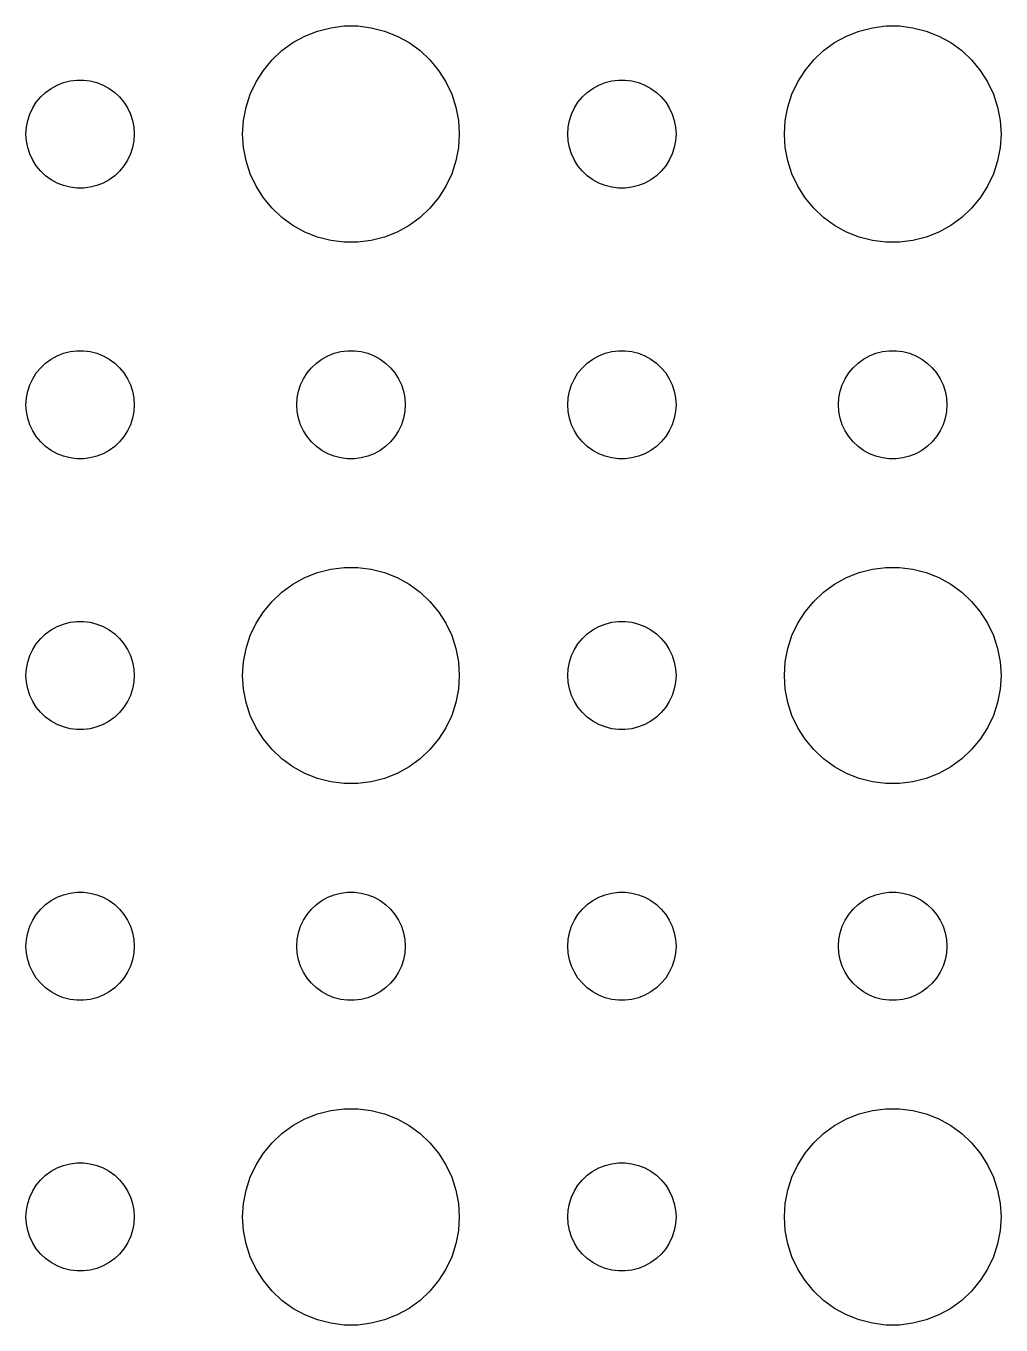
# Model space of a CAD drawing. Header units: metres. Extents: x -157 to 157, y -157 to 157.
# Drawn here: x -129 to -102, y -2.99 to 32.99 of the extents above; entities that cross this region are included whole.
import ezdxf

# ---------------------------------------------------------------- set-up
doc = ezdxf.new("R2010")
doc.units = ezdxf.units.M

msp = doc.modelspace()

# ---------------------------------------------------------------- linework, layer by layer
for p, q in [((-121.277, 32.7145), (-120.927, 32.8532)), ((-120.927, 32.8532), (-120.562, 32.9469)), ((-120.562, 32.9469), (-120.188, 32.9941)), ((-120.188, 32.9941), (-119.812, 32.9941)), ((-119.812, 32.9941), (-119.438, 32.9469)), ((-119.438, 32.9469), (-119.073, 32.8532)), ((-119.073, 32.8532), (-118.723, 32.7145)), ((-106.277, 32.7145), (-105.927, 32.8532)), ((-105.927, 32.8532), (-105.562, 32.9469)), ((-105.562, 32.9469), (-105.188, 32.9941)), ((-105.188, 32.9941), (-104.812, 32.9941)), ((-104.812, 32.9941), (-104.438, 32.9469)), ((-104.438, 32.9469), (-104.073, 32.8532)), ((-104.073, 32.8532), (-103.723, 32.7145)), ((-121.912, 32.3115), (-121.607, 32.533)), ((-121.607, 32.533), (-121.277, 32.7145)), ((-118.723, 32.7145), (-118.393, 32.533)), ((-118.393, 32.533), (-118.088, 32.3115)), ((-106.912, 32.3115), (-106.607, 32.533)), ((-106.607, 32.533), (-106.277, 32.7145)), ((-103.723, 32.7145), (-103.393, 32.533)), ((-103.393, 32.533), (-103.088, 32.3115)), ((-122.427, 31.7634), (-122.187, 32.0536)), ((-122.187, 32.0536), (-121.912, 32.3115)), ((-118.088, 32.3115), (-117.813, 32.0536)), ((-117.813, 32.0536), (-117.573, 31.7634)), ((-107.427, 31.7634), (-107.187, 32.0536)), ((-107.187, 32.0536), (-106.912, 32.3115)), ((-103.088, 32.3115), (-102.813, 32.0536)), ((-102.813, 32.0536), (-102.573, 31.7634)), ((-122.629, 31.4453), (-122.427, 31.7634)), ((-117.573, 31.7634), (-117.371, 31.4453)), ((-107.629, 31.4453), (-107.427, 31.7634)), ((-102.573, 31.7634), (-102.371, 31.4453)), ((-128.304, 31.2665), (-128.139, 31.3572)), ((-128.139, 31.3572), (-127.964, 31.4266)), ((-127.964, 31.4266), (-127.781, 31.4734)), ((-127.781, 31.4734), (-127.594, 31.497)), ((-127.594, 31.497), (-127.406, 31.497)), ((-127.406, 31.497), (-127.219, 31.4734)), ((-127.219, 31.4734), (-127.036, 31.4266)), ((-127.036, 31.4266), (-126.861, 31.3572)), ((-126.861, 31.3572), (-126.696, 31.2665)), ((-122.789, 31.1044), (-122.629, 31.4453)), ((-117.371, 31.4453), (-117.211, 31.1044)), ((-113.304, 31.2665), (-113.139, 31.3572)), ((-113.139, 31.3572), (-112.964, 31.4266)), ((-112.964, 31.4266), (-112.781, 31.4734)), ((-112.781, 31.4734), (-112.594, 31.497)), ((-112.594, 31.497), (-112.406, 31.497)), ((-112.406, 31.497), (-112.219, 31.4734)), ((-112.219, 31.4734), (-112.036, 31.4266)), ((-112.036, 31.4266), (-111.861, 31.3572)), ((-111.861, 31.3572), (-111.696, 31.2665)), ((-107.789, 31.1044), (-107.629, 31.4453)), ((-102.371, 31.4453), (-102.211, 31.1044)), ((-128.714, 30.8817), (-128.593, 31.0268)), ((-128.593, 31.0268), (-128.456, 31.1558)), ((-128.456, 31.1558), (-128.304, 31.2665)), ((-126.696, 31.2665), (-126.544, 31.1558)), ((-126.544, 31.1558), (-126.407, 31.0268)), ((-126.407, 31.0268), (-126.286, 30.8817)), ((-122.906, 30.7461), (-122.789, 31.1044)), ((-117.211, 31.1044), (-117.094, 30.7461)), ((-113.714, 30.8817), (-113.593, 31.0268)), ((-113.593, 31.0268), (-113.456, 31.1558)), ((-113.456, 31.1558), (-113.304, 31.2665)), ((-111.696, 31.2665), (-111.544, 31.1558)), ((-111.544, 31.1558), (-111.407, 31.0268)), ((-111.407, 31.0268), (-111.286, 30.8817)), ((-107.906, 30.7461), (-107.789, 31.1044)), ((-102.211, 31.1044), (-102.094, 30.7461)), ((-128.895, 30.5522), (-128.814, 30.7226)), ((-128.814, 30.7226), (-128.714, 30.8817)), ((-126.286, 30.8817), (-126.186, 30.7226)), ((-126.186, 30.7226), (-126.105, 30.5522)), ((-122.976, 30.376), (-122.906, 30.7461)), ((-117.094, 30.7461), (-117.024, 30.376)), ((-113.895, 30.5522), (-113.814, 30.7226)), ((-113.814, 30.7226), (-113.714, 30.8817)), ((-111.286, 30.8817), (-111.186, 30.7226)), ((-111.186, 30.7226), (-111.105, 30.5522)), ((-107.976, 30.376), (-107.906, 30.7461)), ((-102.094, 30.7461), (-102.024, 30.376)), ((-128.988, 30.188), (-128.953, 30.373)), ((-128.953, 30.373), (-128.895, 30.5522)), ((-126.105, 30.5522), (-126.047, 30.373)), ((-126.047, 30.373), (-126.012, 30.188)), ((-123, 30), (-122.976, 30.376)), ((-117.024, 30.376), (-117, 30)), ((-113.988, 30.188), (-113.953, 30.373)), ((-113.953, 30.373), (-113.895, 30.5522)), ((-111.105, 30.5522), (-111.047, 30.373)), ((-111.047, 30.373), (-111.012, 30.188)), ((-108, 30), (-107.976, 30.376)), ((-102.024, 30.376), (-102, 30)), ((-129, 30), (-128.988, 30.188)), ((-128.988, 29.812), (-129, 30)), ((-126.012, 30.188), (-126, 30)), ((-126, 30), (-126.012, 29.812)), ((-122.976, 29.624), (-123, 30)), ((-117, 30), (-117.024, 29.624)), ((-114, 30), (-113.988, 30.188)), ((-113.988, 29.812), (-114, 30)), ((-111.012, 30.188), (-111, 30)), ((-111, 30), (-111.012, 29.812)), ((-107.976, 29.624), (-108, 30)), ((-102, 30), (-102.024, 29.624)), ((-128.953, 29.627), (-128.988, 29.812)), ((-128.895, 29.4478), (-128.953, 29.627)), ((-126.047, 29.627), (-126.105, 29.4478)), ((-126.012, 29.812), (-126.047, 29.627)), ((-122.906, 29.2539), (-122.976, 29.624)), ((-117.024, 29.624), (-117.094, 29.2539)), ((-113.953, 29.627), (-113.988, 29.812)), ((-113.895, 29.4478), (-113.953, 29.627)), ((-111.047, 29.627), (-111.105, 29.4478)), ((-111.012, 29.812), (-111.047, 29.627)), ((-107.906, 29.2539), (-107.976, 29.624)), ((-102.024, 29.624), (-102.094, 29.2539)), ((-128.814, 29.2774), (-128.895, 29.4478)), ((-128.714, 29.1183), (-128.814, 29.2774)), ((-126.186, 29.2774), (-126.286, 29.1183)), ((-126.105, 29.4478), (-126.186, 29.2774)), ((-122.789, 28.8956), (-122.906, 29.2539)), ((-117.094, 29.2539), (-117.211, 28.8956)), ((-113.814, 29.2774), (-113.895, 29.4478)), ((-113.714, 29.1183), (-113.814, 29.2774)), ((-111.186, 29.2774), (-111.286, 29.1183)), ((-111.105, 29.4478), (-111.186, 29.2774)), ((-107.789, 28.8956), (-107.906, 29.2539)), ((-102.094, 29.2539), (-102.211, 28.8956)), ((-128.593, 28.9732), (-128.714, 29.1183)), ((-128.456, 28.8442), (-128.593, 28.9732)), ((-128.304, 28.7335), (-128.456, 28.8442)), ((-126.544, 28.8442), (-126.696, 28.7335)), ((-126.407, 28.9732), (-126.544, 28.8442)), ((-126.286, 29.1183), (-126.407, 28.9732)), ((-122.629, 28.5547), (-122.789, 28.8956)), ((-117.211, 28.8956), (-117.371, 28.5547)), ((-113.593, 28.9732), (-113.714, 29.1183)), ((-113.456, 28.8442), (-113.593, 28.9732)), ((-113.304, 28.7335), (-113.456, 28.8442)), ((-111.544, 28.8442), (-111.696, 28.7335)), ((-111.407, 28.9732), (-111.544, 28.8442)), ((-111.286, 29.1183), (-111.407, 28.9732)), ((-107.629, 28.5547), (-107.789, 28.8956)), ((-102.211, 28.8956), (-102.371, 28.5547)), ((-128.139, 28.6427), (-128.304, 28.7335)), ((-127.964, 28.5734), (-128.139, 28.6427)), ((-127.781, 28.5266), (-127.964, 28.5734)), ((-127.594, 28.503), (-127.781, 28.5266)), ((-127.406, 28.503), (-127.594, 28.503)), ((-127.219, 28.5266), (-127.406, 28.503)), ((-127.036, 28.5734), (-127.219, 28.5266)), ((-126.861, 28.6427), (-127.036, 28.5734)), ((-126.696, 28.7335), (-126.861, 28.6427)), ((-122.427, 28.2366), (-122.629, 28.5547)), ((-117.371, 28.5547), (-117.573, 28.2366)), ((-113.139, 28.6427), (-113.304, 28.7335)), ((-112.964, 28.5734), (-113.139, 28.6427)), ((-112.781, 28.5266), (-112.964, 28.5734)), ((-112.594, 28.503), (-112.781, 28.5266)), ((-112.406, 28.503), (-112.594, 28.503)), ((-112.219, 28.5266), (-112.406, 28.503)), ((-112.036, 28.5734), (-112.219, 28.5266)), ((-111.861, 28.6427), (-112.036, 28.5734)), ((-111.696, 28.7335), (-111.861, 28.6427)), ((-107.427, 28.2366), (-107.629, 28.5547)), ((-102.371, 28.5547), (-102.573, 28.2366)), ((-122.187, 27.9464), (-122.427, 28.2366)), ((-117.573, 28.2366), (-117.813, 27.9464)), ((-107.187, 27.9464), (-107.427, 28.2366)), ((-102.573, 28.2366), (-102.813, 27.9464)), ((-121.912, 27.6884), (-122.187, 27.9464)), ((-117.813, 27.9464), (-118.088, 27.6884)), ((-106.912, 27.6884), (-107.187, 27.9464)), ((-102.813, 27.9464), (-103.088, 27.6884)), ((-121.607, 27.467), (-121.912, 27.6884)), ((-121.277, 27.2855), (-121.607, 27.467)), ((-118.393, 27.467), (-118.723, 27.2855)), ((-118.088, 27.6884), (-118.393, 27.467)), ((-106.607, 27.467), (-106.912, 27.6884)), ((-106.277, 27.2855), (-106.607, 27.467)), ((-103.393, 27.467), (-103.723, 27.2855)), ((-103.088, 27.6884), (-103.393, 27.467)), ((-120.927, 27.1468), (-121.277, 27.2855)), ((-120.562, 27.0531), (-120.927, 27.1468)), ((-120.188, 27.0059), (-120.562, 27.0531)), ((-119.812, 27.0059), (-120.188, 27.0059)), ((-119.438, 27.0531), (-119.812, 27.0059)), ((-119.073, 27.1468), (-119.438, 27.0531)), ((-118.723, 27.2855), (-119.073, 27.1468)), ((-105.927, 27.1468), (-106.277, 27.2855)), ((-105.562, 27.0531), (-105.927, 27.1468)), ((-105.188, 27.0059), (-105.562, 27.0531)), ((-104.812, 27.0059), (-105.188, 27.0059)), ((-104.438, 27.0531), (-104.812, 27.0059)), ((-104.073, 27.1468), (-104.438, 27.0531)), ((-103.723, 27.2855), (-104.073, 27.1468)), ((-128.456, 23.6558), (-128.304, 23.7665)), ((-128.304, 23.7665), (-128.139, 23.8572)), ((-128.139, 23.8572), (-127.964, 23.9266)), ((-127.964, 23.9266), (-127.781, 23.9734)), ((-127.781, 23.9734), (-127.594, 23.997)), ((-127.594, 23.997), (-127.406, 23.997)), ((-127.406, 23.997), (-127.219, 23.9734)), ((-127.219, 23.9734), (-127.036, 23.9266)), ((-127.036, 23.9266), (-126.861, 23.8572)), ((-126.861, 23.8572), (-126.696, 23.7665)), ((-126.696, 23.7665), (-126.544, 23.6558)), ((-120.956, 23.6558), (-120.804, 23.7665)), ((-120.804, 23.7665), (-120.639, 23.8572)), ((-120.639, 23.8572), (-120.464, 23.9266)), ((-120.464, 23.9266), (-120.281, 23.9734)), ((-120.281, 23.9734), (-120.094, 23.997)), ((-120.094, 23.997), (-119.906, 23.997)), ((-119.906, 23.997), (-119.719, 23.9734)), ((-119.719, 23.9734), (-119.536, 23.9266)), ((-119.536, 23.9266), (-119.361, 23.8572)), ((-119.361, 23.8572), (-119.196, 23.7665)), ((-119.196, 23.7665), (-119.044, 23.6558)), ((-113.456, 23.6558), (-113.304, 23.7665)), ((-113.304, 23.7665), (-113.139, 23.8572)), ((-113.139, 23.8572), (-112.964, 23.9266)), ((-112.964, 23.9266), (-112.781, 23.9734)), ((-112.781, 23.9734), (-112.594, 23.997)), ((-112.594, 23.997), (-112.406, 23.997)), ((-112.406, 23.997), (-112.219, 23.9734)), ((-112.219, 23.9734), (-112.036, 23.9266)), ((-112.036, 23.9266), (-111.861, 23.8572)), ((-111.861, 23.8572), (-111.696, 23.7665)), ((-111.696, 23.7665), (-111.544, 23.6558)), ((-105.956, 23.6558), (-105.804, 23.7665)), ((-105.804, 23.7665), (-105.639, 23.8572)), ((-105.639, 23.8572), (-105.464, 23.9266)), ((-105.464, 23.9266), (-105.281, 23.9734)), ((-105.281, 23.9734), (-105.094, 23.997)), ((-105.094, 23.997), (-104.906, 23.997)), ((-104.906, 23.997), (-104.719, 23.9734)), ((-104.719, 23.9734), (-104.536, 23.9266)), ((-104.536, 23.9266), (-104.361, 23.8572)), ((-104.361, 23.8572), (-104.196, 23.7665)), ((-104.196, 23.7665), (-104.044, 23.6558)), ((-128.714, 23.3817), (-128.593, 23.5268)), ((-128.593, 23.5268), (-128.456, 23.6558)), ((-126.544, 23.6558), (-126.407, 23.5268)), ((-126.407, 23.5268), (-126.286, 23.3817)), ((-121.214, 23.3817), (-121.093, 23.5268)), ((-121.093, 23.5268), (-120.956, 23.6558)), ((-119.044, 23.6558), (-118.907, 23.5268)), ((-118.907, 23.5268), (-118.786, 23.3817)), ((-113.714, 23.3817), (-113.593, 23.5268)), ((-113.593, 23.5268), (-113.456, 23.6558)), ((-111.544, 23.6558), (-111.407, 23.5268)), ((-111.407, 23.5268), (-111.286, 23.3817)), ((-106.214, 23.3817), (-106.093, 23.5268)), ((-106.093, 23.5268), (-105.956, 23.6558)), ((-104.044, 23.6558), (-103.907, 23.5268)), ((-103.907, 23.5268), (-103.786, 23.3817)), ((-128.953, 22.873), (-128.895, 23.0522)), ((-128.895, 23.0522), (-128.814, 23.2226)), ((-128.814, 23.2226), (-128.714, 23.3817)), ((-126.286, 23.3817), (-126.186, 23.2226)), ((-126.186, 23.2226), (-126.105, 23.0522)), ((-126.105, 23.0522), (-126.047, 22.873)), ((-121.453, 22.873), (-121.395, 23.0522)), ((-121.395, 23.0522), (-121.314, 23.2226)), ((-121.314, 23.2226), (-121.214, 23.3817)), ((-118.786, 23.3817), (-118.686, 23.2226)), ((-118.686, 23.2226), (-118.605, 23.0522)), ((-118.605, 23.0522), (-118.547, 22.873)), ((-113.953, 22.873), (-113.895, 23.0522)), ((-113.895, 23.0522), (-113.814, 23.2226)), ((-113.814, 23.2226), (-113.714, 23.3817)), ((-111.286, 23.3817), (-111.186, 23.2226)), ((-111.186, 23.2226), (-111.105, 23.0522)), ((-111.105, 23.0522), (-111.047, 22.873)), ((-106.453, 22.873), (-106.395, 23.0522)), ((-106.395, 23.0522), (-106.314, 23.2226)), ((-106.314, 23.2226), (-106.214, 23.3817)), ((-103.786, 23.3817), (-103.686, 23.2226)), ((-103.686, 23.2226), (-103.605, 23.0522)), ((-103.605, 23.0522), (-103.547, 22.873)), ((-129, 22.5), (-128.988, 22.688)), ((-128.988, 22.688), (-128.953, 22.873)), ((-126.047, 22.873), (-126.012, 22.688)), ((-126.012, 22.688), (-126, 22.5)), ((-121.5, 22.5), (-121.488, 22.688)), ((-121.488, 22.688), (-121.453, 22.873)), ((-118.547, 22.873), (-118.512, 22.688)), ((-118.512, 22.688), (-118.5, 22.5)), ((-114, 22.5), (-113.988, 22.688)), ((-113.988, 22.688), (-113.953, 22.873)), ((-111.047, 22.873), (-111.012, 22.688)), ((-111.012, 22.688), (-111, 22.5)), ((-106.5, 22.5), (-106.488, 22.688)), ((-106.488, 22.688), (-106.453, 22.873)), ((-103.547, 22.873), (-103.512, 22.688)), ((-103.512, 22.688), (-103.5, 22.5)), ((-128.988, 22.312), (-129, 22.5)), ((-126, 22.5), (-126.012, 22.312)), ((-121.488, 22.312), (-121.5, 22.5)), ((-118.5, 22.5), (-118.512, 22.312)), ((-113.988, 22.312), (-114, 22.5)), ((-111, 22.5), (-111.012, 22.312)), ((-106.488, 22.312), (-106.5, 22.5)), ((-103.5, 22.5), (-103.512, 22.312)), ((-128.953, 22.127), (-128.988, 22.312)), ((-128.895, 21.9478), (-128.953, 22.127)), ((-126.047, 22.127), (-126.105, 21.9478)), ((-126.012, 22.312), (-126.047, 22.127)), ((-121.453, 22.127), (-121.488, 22.312)), ((-121.395, 21.9478), (-121.453, 22.127)), ((-118.547, 22.127), (-118.605, 21.9478)), ((-118.512, 22.312), (-118.547, 22.127)), ((-113.953, 22.127), (-113.988, 22.312)), ((-113.895, 21.9478), (-113.953, 22.127)), ((-111.047, 22.127), (-111.105, 21.9478)), ((-111.012, 22.312), (-111.047, 22.127)), ((-106.453, 22.127), (-106.488, 22.312)), ((-106.395, 21.9478), (-106.453, 22.127)), ((-103.547, 22.127), (-103.605, 21.9478)), ((-103.512, 22.312), (-103.547, 22.127)), ((-128.814, 21.7774), (-128.895, 21.9478)), ((-128.714, 21.6183), (-128.814, 21.7774)), ((-128.593, 21.4732), (-128.714, 21.6183)), ((-126.286, 21.6183), (-126.407, 21.4732)), ((-126.186, 21.7774), (-126.286, 21.6183)), ((-126.105, 21.9478), (-126.186, 21.7774)), ((-121.314, 21.7774), (-121.395, 21.9478)), ((-121.214, 21.6183), (-121.314, 21.7774)), ((-121.093, 21.4732), (-121.214, 21.6183)), ((-118.786, 21.6183), (-118.907, 21.4732)), ((-118.686, 21.7774), (-118.786, 21.6183)), ((-118.605, 21.9478), (-118.686, 21.7774)), ((-113.814, 21.7774), (-113.895, 21.9478)), ((-113.714, 21.6183), (-113.814, 21.7774)), ((-113.593, 21.4732), (-113.714, 21.6183)), ((-111.286, 21.6183), (-111.407, 21.4732)), ((-111.186, 21.7774), (-111.286, 21.6183)), ((-111.105, 21.9478), (-111.186, 21.7774)), ((-106.314, 21.7774), (-106.395, 21.9478)), ((-106.214, 21.6183), (-106.314, 21.7774)), ((-106.093, 21.4732), (-106.214, 21.6183)), ((-103.786, 21.6183), (-103.907, 21.4732)), ((-103.686, 21.7774), (-103.786, 21.6183)), ((-103.605, 21.9478), (-103.686, 21.7774)), ((-128.456, 21.3442), (-128.593, 21.4732)), ((-128.304, 21.2335), (-128.456, 21.3442)), ((-128.139, 21.1427), (-128.304, 21.2335)), ((-126.696, 21.2335), (-126.861, 21.1427)), ((-126.544, 21.3442), (-126.696, 21.2335)), ((-126.407, 21.4732), (-126.544, 21.3442)), ((-120.956, 21.3442), (-121.093, 21.4732)), ((-120.804, 21.2335), (-120.956, 21.3442)), ((-120.639, 21.1427), (-120.804, 21.2335)), ((-119.196, 21.2335), (-119.361, 21.1427)), ((-119.044, 21.3442), (-119.196, 21.2335)), ((-118.907, 21.4732), (-119.044, 21.3442)), ((-113.456, 21.3442), (-113.593, 21.4732)), ((-113.304, 21.2335), (-113.456, 21.3442)), ((-113.139, 21.1427), (-113.304, 21.2335)), ((-111.696, 21.2335), (-111.861, 21.1427)), ((-111.544, 21.3442), (-111.696, 21.2335)), ((-111.407, 21.4732), (-111.544, 21.3442)), ((-105.956, 21.3442), (-106.093, 21.4732)), ((-105.804, 21.2335), (-105.956, 21.3442)), ((-105.639, 21.1427), (-105.804, 21.2335)), ((-104.196, 21.2335), (-104.361, 21.1427)), ((-104.044, 21.3442), (-104.196, 21.2335)), ((-103.907, 21.4732), (-104.044, 21.3442)), ((-127.964, 21.0734), (-128.139, 21.1427)), ((-127.781, 21.0266), (-127.964, 21.0734)), ((-127.594, 21.003), (-127.781, 21.0266)), ((-127.406, 21.003), (-127.594, 21.003)), ((-127.219, 21.0266), (-127.406, 21.003)), ((-127.036, 21.0734), (-127.219, 21.0266)), ((-126.861, 21.1427), (-127.036, 21.0734)), ((-120.464, 21.0734), (-120.639, 21.1427)), ((-120.281, 21.0266), (-120.464, 21.0734)), ((-120.094, 21.003), (-120.281, 21.0266)), ((-119.906, 21.003), (-120.094, 21.003)), ((-119.719, 21.0266), (-119.906, 21.003)), ((-119.536, 21.0734), (-119.719, 21.0266)), ((-119.361, 21.1427), (-119.536, 21.0734)), ((-112.964, 21.0734), (-113.139, 21.1427)), ((-112.781, 21.0266), (-112.964, 21.0734)), ((-112.594, 21.003), (-112.781, 21.0266)), ((-112.406, 21.003), (-112.594, 21.003)), ((-112.219, 21.0266), (-112.406, 21.003)), ((-112.036, 21.0734), (-112.219, 21.0266)), ((-111.861, 21.1427), (-112.036, 21.0734)), ((-105.464, 21.0734), (-105.639, 21.1427)), ((-105.281, 21.0266), (-105.464, 21.0734)), ((-105.094, 21.003), (-105.281, 21.0266)), ((-104.906, 21.003), (-105.094, 21.003)), ((-104.719, 21.0266), (-104.906, 21.003)), ((-104.536, 21.0734), (-104.719, 21.0266)), ((-104.361, 21.1427), (-104.536, 21.0734)), ((-120.562, 17.9469), (-120.188, 17.9941)), ((-120.188, 17.9941), (-119.812, 17.9941)), ((-119.812, 17.9941), (-119.438, 17.9469)), ((-105.562, 17.9469), (-105.188, 17.9941)), ((-105.188, 17.9941), (-104.812, 17.9941)), ((-104.812, 17.9941), (-104.438, 17.9469)), ((-121.607, 17.533), (-121.277, 17.7145)), ((-121.277, 17.7145), (-120.927, 17.8532)), ((-120.927, 17.8532), (-120.562, 17.9469)), ((-119.438, 17.9469), (-119.073, 17.8532)), ((-119.073, 17.8532), (-118.723, 17.7145)), ((-118.723, 17.7145), (-118.393, 17.533)), ((-106.607, 17.533), (-106.277, 17.7145)), ((-106.277, 17.7145), (-105.927, 17.8532)), ((-105.927, 17.8532), (-105.562, 17.9469)), ((-104.438, 17.9469), (-104.073, 17.8532)), ((-104.073, 17.8532), (-103.723, 17.7145)), ((-103.723, 17.7145), (-103.393, 17.533)), ((-122.187, 17.0536), (-121.912, 17.3115)), ((-121.912, 17.3115), (-121.607, 17.533)), ((-118.393, 17.533), (-118.088, 17.3115)), ((-118.088, 17.3115), (-117.813, 17.0536)), ((-107.187, 17.0536), (-106.912, 17.3115)), ((-106.912, 17.3115), (-106.607, 17.533)), ((-103.393, 17.533), (-103.088, 17.3115)), ((-103.088, 17.3115), (-102.813, 17.0536)), ((-122.427, 16.7634), (-122.187, 17.0536)), ((-117.813, 17.0536), (-117.573, 16.7634)), ((-107.427, 16.7634), (-107.187, 17.0536)), ((-102.813, 17.0536), (-102.573, 16.7634)), ((-122.629, 16.4453), (-122.427, 16.7634)), ((-117.573, 16.7634), (-117.371, 16.4453)), ((-107.629, 16.4453), (-107.427, 16.7634)), ((-102.573, 16.7634), (-102.371, 16.4453)), ((-128.456, 16.1558), (-128.304, 16.2665)), ((-128.304, 16.2665), (-128.139, 16.3572)), ((-128.139, 16.3572), (-127.964, 16.4266)), ((-127.964, 16.4266), (-127.781, 16.4734)), ((-127.781, 16.4734), (-127.594, 16.497)), ((-127.594, 16.497), (-127.406, 16.497)), ((-127.406, 16.497), (-127.219, 16.4734)), ((-127.219, 16.4734), (-127.036, 16.4266)), ((-127.036, 16.4266), (-126.861, 16.3572)), ((-126.861, 16.3572), (-126.696, 16.2665)), ((-126.696, 16.2665), (-126.544, 16.1558)), ((-122.789, 16.1044), (-122.629, 16.4453)), ((-117.371, 16.4453), (-117.211, 16.1044)), ((-113.456, 16.1558), (-113.304, 16.2665)), ((-113.304, 16.2665), (-113.139, 16.3572)), ((-113.139, 16.3572), (-112.964, 16.4266)), ((-112.964, 16.4266), (-112.781, 16.4734)), ((-112.781, 16.4734), (-112.594, 16.497)), ((-112.594, 16.497), (-112.406, 16.497)), ((-112.406, 16.497), (-112.219, 16.4734)), ((-112.219, 16.4734), (-112.036, 16.4266)), ((-112.036, 16.4266), (-111.861, 16.3572)), ((-111.861, 16.3572), (-111.696, 16.2665)), ((-111.696, 16.2665), (-111.544, 16.1558)), ((-107.789, 16.1044), (-107.629, 16.4453)), ((-102.371, 16.4453), (-102.211, 16.1044)), ((-128.814, 15.7226), (-128.714, 15.8817)), ((-128.714, 15.8817), (-128.593, 16.0268)), ((-128.593, 16.0268), (-128.456, 16.1558)), ((-126.544, 16.1558), (-126.407, 16.0268)), ((-126.407, 16.0268), (-126.286, 15.8817)), ((-126.286, 15.8817), (-126.186, 15.7226)), ((-122.906, 15.7461), (-122.789, 16.1044)), ((-117.211, 16.1044), (-117.094, 15.7461)), ((-113.814, 15.7226), (-113.714, 15.8817)), ((-113.714, 15.8817), (-113.593, 16.0268)), ((-113.593, 16.0268), (-113.456, 16.1558)), ((-111.544, 16.1558), (-111.407, 16.0268)), ((-111.407, 16.0268), (-111.286, 15.8817)), ((-111.286, 15.8817), (-111.186, 15.7226)), ((-107.906, 15.7461), (-107.789, 16.1044)), ((-102.211, 16.1044), (-102.094, 15.7461)), ((-128.953, 15.373), (-128.895, 15.5522)), ((-128.895, 15.5522), (-128.814, 15.7226)), ((-126.186, 15.7226), (-126.105, 15.5522)), ((-126.105, 15.5522), (-126.047, 15.373)), ((-122.976, 15.376), (-122.906, 15.7461)), ((-117.094, 15.7461), (-117.024, 15.376)), ((-113.953, 15.373), (-113.895, 15.5522)), ((-113.895, 15.5522), (-113.814, 15.7226)), ((-111.186, 15.7226), (-111.105, 15.5522)), ((-111.105, 15.5522), (-111.047, 15.373)), ((-107.976, 15.376), (-107.906, 15.7461)), ((-102.094, 15.7461), (-102.024, 15.376)), ((-129, 15), (-128.988, 15.188)), ((-128.988, 15.188), (-128.953, 15.373)), ((-126.047, 15.373), (-126.012, 15.188)), ((-126.012, 15.188), (-126, 15)), ((-123, 15), (-122.976, 15.376)), ((-117.024, 15.376), (-117, 15)), ((-114, 15), (-113.988, 15.188)), ((-113.988, 15.188), (-113.953, 15.373)), ((-111.047, 15.373), (-111.012, 15.188)), ((-111.012, 15.188), (-111, 15)), ((-108, 15), (-107.976, 15.376)), ((-102.024, 15.376), (-102, 15)), ((-128.988, 14.812), (-129, 15)), ((-128.953, 14.627), (-128.988, 14.812)), ((-126.012, 14.812), (-126.047, 14.627)), ((-126, 15), (-126.012, 14.812)), ((-122.976, 14.624), (-123, 15)), ((-117, 15), (-117.024, 14.624)), ((-113.988, 14.812), (-114, 15)), ((-113.953, 14.627), (-113.988, 14.812)), ((-111.012, 14.812), (-111.047, 14.627)), ((-111, 15), (-111.012, 14.812)), ((-107.976, 14.624), (-108, 15)), ((-102, 15), (-102.024, 14.624)), ((-128.895, 14.4478), (-128.953, 14.627)), ((-128.814, 14.2774), (-128.895, 14.4478)), ((-126.105, 14.4478), (-126.186, 14.2774)), ((-126.047, 14.627), (-126.105, 14.4478)), ((-122.906, 14.2539), (-122.976, 14.624)), ((-117.024, 14.624), (-117.094, 14.2539)), ((-113.895, 14.4478), (-113.953, 14.627)), ((-113.814, 14.2774), (-113.895, 14.4478)), ((-111.105, 14.4478), (-111.186, 14.2774)), ((-111.047, 14.627), (-111.105, 14.4478)), ((-107.906, 14.2539), (-107.976, 14.624)), ((-102.024, 14.624), (-102.094, 14.2539)), ((-128.714, 14.1183), (-128.814, 14.2774)), ((-128.593, 13.9732), (-128.714, 14.1183)), ((-126.286, 14.1183), (-126.407, 13.9732)), ((-126.186, 14.2774), (-126.286, 14.1183)), ((-122.789, 13.8956), (-122.906, 14.2539)), ((-117.094, 14.2539), (-117.211, 13.8956)), ((-113.714, 14.1183), (-113.814, 14.2774)), ((-113.593, 13.9732), (-113.714, 14.1183)), ((-111.286, 14.1183), (-111.407, 13.9732)), ((-111.186, 14.2774), (-111.286, 14.1183)), ((-107.789, 13.8956), (-107.906, 14.2539)), ((-102.094, 14.2539), (-102.211, 13.8956)), ((-128.456, 13.8442), (-128.593, 13.9732)), ((-128.304, 13.7335), (-128.456, 13.8442)), ((-128.139, 13.6427), (-128.304, 13.7335)), ((-126.696, 13.7335), (-126.861, 13.6427)), ((-126.544, 13.8442), (-126.696, 13.7335)), ((-126.407, 13.9732), (-126.544, 13.8442)), ((-122.629, 13.5547), (-122.789, 13.8956)), ((-117.211, 13.8956), (-117.371, 13.5547)), ((-113.456, 13.8442), (-113.593, 13.9732)), ((-113.304, 13.7335), (-113.456, 13.8442)), ((-113.139, 13.6427), (-113.304, 13.7335)), ((-111.696, 13.7335), (-111.861, 13.6427)), ((-111.544, 13.8442), (-111.696, 13.7335)), ((-111.407, 13.9732), (-111.544, 13.8442)), ((-107.629, 13.5547), (-107.789, 13.8956)), ((-102.211, 13.8956), (-102.371, 13.5547)), ((-127.964, 13.5734), (-128.139, 13.6427)), ((-127.781, 13.5266), (-127.964, 13.5734)), ((-127.594, 13.5029), (-127.781, 13.5266)), ((-127.406, 13.5029), (-127.594, 13.5029)), ((-127.219, 13.5266), (-127.406, 13.5029)), ((-127.036, 13.5734), (-127.219, 13.5266)), ((-126.861, 13.6427), (-127.036, 13.5734)), ((-122.427, 13.2366), (-122.629, 13.5547)), ((-117.371, 13.5547), (-117.573, 13.2366)), ((-112.964, 13.5734), (-113.139, 13.6427)), ((-112.781, 13.5266), (-112.964, 13.5734)), ((-112.594, 13.5029), (-112.781, 13.5266)), ((-112.406, 13.5029), (-112.594, 13.5029)), ((-112.219, 13.5266), (-112.406, 13.5029)), ((-112.036, 13.5734), (-112.219, 13.5266)), ((-111.861, 13.6427), (-112.036, 13.5734)), ((-107.427, 13.2366), (-107.629, 13.5547)), ((-102.371, 13.5547), (-102.573, 13.2366)), ((-122.187, 12.9464), (-122.427, 13.2366)), ((-117.573, 13.2366), (-117.813, 12.9464)), ((-107.187, 12.9464), (-107.427, 13.2366)), ((-102.573, 13.2366), (-102.813, 12.9464)), ((-121.912, 12.6884), (-122.187, 12.9464)), ((-121.607, 12.467), (-121.912, 12.6884)), ((-118.088, 12.6884), (-118.393, 12.467)), ((-117.813, 12.9464), (-118.088, 12.6884)), ((-106.912, 12.6884), (-107.187, 12.9464)), ((-106.607, 12.467), (-106.912, 12.6884)), ((-103.088, 12.6884), (-103.393, 12.467)), ((-102.813, 12.9464), (-103.088, 12.6884)), ((-121.277, 12.2855), (-121.607, 12.467)), ((-120.927, 12.1468), (-121.277, 12.2855)), ((-118.723, 12.2855), (-119.073, 12.1468)), ((-118.393, 12.467), (-118.723, 12.2855)), ((-106.277, 12.2855), (-106.607, 12.467)), ((-105.927, 12.1468), (-106.277, 12.2855)), ((-103.723, 12.2855), (-104.073, 12.1468)), ((-103.393, 12.467), (-103.723, 12.2855)), ((-120.562, 12.0531), (-120.927, 12.1468)), ((-120.188, 12.0059), (-120.562, 12.0531)), ((-119.812, 12.0059), (-120.188, 12.0059)), ((-119.438, 12.0531), (-119.812, 12.0059)), ((-119.073, 12.1468), (-119.438, 12.0531)), ((-105.562, 12.0531), (-105.927, 12.1468)), ((-105.188, 12.0059), (-105.562, 12.0531)), ((-104.812, 12.0059), (-105.188, 12.0059)), ((-104.438, 12.0531), (-104.812, 12.0059)), ((-104.073, 12.1468), (-104.438, 12.0531)), ((-128.593, 8.52681), (-128.456, 8.65576)), ((-128.456, 8.65576), (-128.304, 8.76648)), ((-128.304, 8.76648), (-128.139, 8.85724)), ((-128.139, 8.85724), (-127.964, 8.92657)), ((-127.964, 8.92657), (-127.781, 8.97342)), ((-127.781, 8.97342), (-127.594, 8.99704)), ((-127.594, 8.99704), (-127.406, 8.99704)), ((-127.406, 8.99704), (-127.219, 8.97342)), ((-127.219, 8.97342), (-127.036, 8.92657)), ((-127.036, 8.92657), (-126.861, 8.85724)), ((-126.861, 8.85724), (-126.696, 8.76648)), ((-126.696, 8.76648), (-126.544, 8.65576)), ((-126.544, 8.65576), (-126.407, 8.52681)), ((-121.093, 8.52681), (-120.956, 8.65576)), ((-120.956, 8.65576), (-120.804, 8.76648)), ((-120.804, 8.76648), (-120.639, 8.85724)), ((-120.639, 8.85724), (-120.464, 8.92657)), ((-120.464, 8.92657), (-120.281, 8.97342)), ((-120.281, 8.97342), (-120.094, 8.99704)), ((-120.094, 8.99704), (-119.906, 8.99704)), ((-119.906, 8.99704), (-119.719, 8.97342)), ((-119.719, 8.97342), (-119.536, 8.92657)), ((-119.536, 8.92657), (-119.361, 8.85724)), ((-119.361, 8.85724), (-119.196, 8.76648)), ((-119.196, 8.76648), (-119.044, 8.65576)), ((-119.044, 8.65576), (-118.907, 8.52681)), ((-113.593, 8.52681), (-113.456, 8.65576)), ((-113.456, 8.65576), (-113.304, 8.76648)), ((-113.304, 8.76648), (-113.139, 8.85724)), ((-113.139, 8.85724), (-112.964, 8.92657)), ((-112.964, 8.92657), (-112.781, 8.97342)), ((-112.781, 8.97342), (-112.594, 8.99704)), ((-112.594, 8.99704), (-112.406, 8.99704)), ((-112.406, 8.99704), (-112.219, 8.97342)), ((-112.219, 8.97342), (-112.036, 8.92657)), ((-112.036, 8.92657), (-111.861, 8.85724)), ((-111.861, 8.85724), (-111.696, 8.76648)), ((-111.696, 8.76648), (-111.544, 8.65576)), ((-111.544, 8.65576), (-111.407, 8.52681)), ((-106.093, 8.52681), (-105.956, 8.65576)), ((-105.956, 8.65576), (-105.804, 8.76648)), ((-105.804, 8.76648), (-105.639, 8.85724)), ((-105.639, 8.85724), (-105.464, 8.92657)), ((-105.464, 8.92657), (-105.281, 8.97342)), ((-105.281, 8.97342), (-105.094, 8.99704)), ((-105.094, 8.99704), (-104.906, 8.99704)), ((-104.906, 8.99704), (-104.719, 8.97342)), ((-104.719, 8.97342), (-104.536, 8.92657)), ((-104.536, 8.92657), (-104.361, 8.85724)), ((-104.361, 8.85724), (-104.196, 8.76648)), ((-104.196, 8.76648), (-104.044, 8.65576)), ((-104.044, 8.65576), (-103.907, 8.52681)), ((-128.814, 8.22263), (-128.714, 8.38167)), ((-128.714, 8.38167), (-128.593, 8.52681)), ((-126.407, 8.52681), (-126.286, 8.38167)), ((-126.286, 8.38167), (-126.186, 8.22263)), ((-121.314, 8.22263), (-121.214, 8.38167)), ((-121.214, 8.38167), (-121.093, 8.52681)), ((-118.907, 8.52681), (-118.786, 8.38167)), ((-118.786, 8.38167), (-118.686, 8.22263)), ((-113.814, 8.22263), (-113.714, 8.38167)), ((-113.714, 8.38167), (-113.593, 8.52681)), ((-111.407, 8.52681), (-111.286, 8.38167)), ((-111.286, 8.38167), (-111.186, 8.22263)), ((-106.314, 8.22263), (-106.214, 8.38167)), ((-106.214, 8.38167), (-106.093, 8.52681)), ((-103.907, 8.52681), (-103.786, 8.38167)), ((-103.786, 8.38167), (-103.686, 8.22263)), ((-128.953, 7.87303), (-128.895, 8.05219)), ((-128.895, 8.05219), (-128.814, 8.22263)), ((-126.186, 8.22263), (-126.105, 8.05219)), ((-126.105, 8.05219), (-126.047, 7.87303)), ((-121.453, 7.87303), (-121.395, 8.05219)), ((-121.395, 8.05219), (-121.314, 8.22263)), ((-118.686, 8.22263), (-118.605, 8.05219)), ((-118.605, 8.05219), (-118.547, 7.87303)), ((-113.953, 7.87303), (-113.895, 8.05219)), ((-113.895, 8.05219), (-113.814, 8.22263)), ((-111.186, 8.22263), (-111.105, 8.05219)), ((-111.105, 8.05219), (-111.047, 7.87303)), ((-106.453, 7.87303), (-106.395, 8.05219)), ((-106.395, 8.05219), (-106.314, 8.22263)), ((-103.686, 8.22263), (-103.605, 8.05219)), ((-103.605, 8.05219), (-103.547, 7.87303)), ((-129, 7.5), (-128.988, 7.68799)), ((-128.988, 7.68799), (-128.953, 7.87303)), ((-126.047, 7.87303), (-126.012, 7.68799)), ((-126.012, 7.68799), (-126, 7.5)), ((-121.5, 7.5), (-121.488, 7.68799)), ((-121.488, 7.68799), (-121.453, 7.87303)), ((-118.547, 7.87303), (-118.512, 7.68799)), ((-118.512, 7.68799), (-118.5, 7.5)), ((-114, 7.5), (-113.988, 7.68799)), ((-113.988, 7.68799), (-113.953, 7.87303)), ((-111.047, 7.87303), (-111.012, 7.68799)), ((-111.012, 7.68799), (-111, 7.5)), ((-106.5, 7.5), (-106.488, 7.68799)), ((-106.488, 7.68799), (-106.453, 7.87303)), ((-103.547, 7.87303), (-103.512, 7.68799)), ((-103.512, 7.68799), (-103.5, 7.5)), ((-128.988, 7.312), (-129, 7.5)), ((-128.953, 7.12695), (-128.988, 7.312)), ((-126.012, 7.312), (-126.047, 7.12695)), ((-126, 7.5), (-126.012, 7.312)), ((-121.488, 7.312), (-121.5, 7.5)), ((-121.453, 7.12695), (-121.488, 7.312)), ((-118.512, 7.312), (-118.547, 7.12695)), ((-118.5, 7.5), (-118.512, 7.312)), ((-113.988, 7.312), (-114, 7.5)), ((-113.953, 7.12695), (-113.988, 7.312)), ((-111.012, 7.312), (-111.047, 7.12695)), ((-111, 7.5), (-111.012, 7.312)), ((-106.488, 7.312), (-106.5, 7.5)), ((-106.453, 7.12695), (-106.488, 7.312)), ((-103.512, 7.312), (-103.547, 7.12695)), ((-103.5, 7.5), (-103.512, 7.312)), ((-128.895, 6.9478), (-128.953, 7.12695)), ((-128.814, 6.77736), (-128.895, 6.9478)), ((-126.105, 6.9478), (-126.186, 6.77736)), ((-126.047, 7.12695), (-126.105, 6.9478)), ((-121.395, 6.9478), (-121.453, 7.12695)), ((-121.314, 6.77736), (-121.395, 6.9478)), ((-118.605, 6.9478), (-118.686, 6.77736)), ((-118.547, 7.12695), (-118.605, 6.9478)), ((-113.895, 6.9478), (-113.953, 7.12695)), ((-113.814, 6.77736), (-113.895, 6.9478)), ((-111.105, 6.9478), (-111.186, 6.77736)), ((-111.047, 7.12695), (-111.105, 6.9478)), ((-106.395, 6.9478), (-106.453, 7.12695)), ((-106.314, 6.77736), (-106.395, 6.9478)), ((-103.605, 6.9478), (-103.686, 6.77736)), ((-103.547, 7.12695), (-103.605, 6.9478)), ((-128.714, 6.61832), (-128.814, 6.77736)), ((-128.593, 6.47318), (-128.714, 6.61832)), ((-126.286, 6.61832), (-126.407, 6.47318)), ((-126.186, 6.77736), (-126.286, 6.61832)), ((-121.214, 6.61832), (-121.314, 6.77736)), ((-121.093, 6.47318), (-121.214, 6.61832)), ((-118.786, 6.61832), (-118.907, 6.47318)), ((-118.686, 6.77736), (-118.786, 6.61832)), ((-113.714, 6.61832), (-113.814, 6.77736)), ((-113.593, 6.47318), (-113.714, 6.61832)), ((-111.286, 6.61832), (-111.407, 6.47318)), ((-111.186, 6.77736), (-111.286, 6.61832)), ((-106.214, 6.61832), (-106.314, 6.77736)), ((-106.093, 6.47318), (-106.214, 6.61832)), ((-103.786, 6.61832), (-103.907, 6.47318)), ((-103.686, 6.77736), (-103.786, 6.61832)), ((-128.456, 6.34422), (-128.593, 6.47318)), ((-128.304, 6.23351), (-128.456, 6.34422)), ((-128.139, 6.14275), (-128.304, 6.23351)), ((-127.964, 6.07341), (-128.139, 6.14275)), ((-126.861, 6.14275), (-127.036, 6.07341)), ((-126.696, 6.23351), (-126.861, 6.14275)), ((-126.544, 6.34422), (-126.696, 6.23351)), ((-126.407, 6.47318), (-126.544, 6.34422)), ((-120.956, 6.34422), (-121.093, 6.47318)), ((-120.804, 6.23351), (-120.956, 6.34422)), ((-120.639, 6.14275), (-120.804, 6.23351)), ((-120.464, 6.07341), (-120.639, 6.14275)), ((-119.361, 6.14275), (-119.536, 6.07341)), ((-119.196, 6.23351), (-119.361, 6.14275)), ((-119.044, 6.34422), (-119.196, 6.23351)), ((-118.907, 6.47318), (-119.044, 6.34422)), ((-113.456, 6.34422), (-113.593, 6.47318)), ((-113.304, 6.23351), (-113.456, 6.34422)), ((-113.139, 6.14275), (-113.304, 6.23351)), ((-112.964, 6.07341), (-113.139, 6.14275)), ((-111.861, 6.14275), (-112.036, 6.07341)), ((-111.696, 6.23351), (-111.861, 6.14275)), ((-111.544, 6.34422), (-111.696, 6.23351)), ((-111.407, 6.47318), (-111.544, 6.34422)), ((-105.956, 6.34422), (-106.093, 6.47318)), ((-105.804, 6.23351), (-105.956, 6.34422)), ((-105.639, 6.14275), (-105.804, 6.23351)), ((-105.464, 6.07341), (-105.639, 6.14275)), ((-104.361, 6.14275), (-104.536, 6.07341)), ((-104.196, 6.23351), (-104.361, 6.14275)), ((-104.044, 6.34422), (-104.196, 6.23351)), ((-103.907, 6.47318), (-104.044, 6.34422)), ((-127.781, 6.02657), (-127.964, 6.07341)), ((-127.594, 6.00294), (-127.781, 6.02657)), ((-127.406, 6.00294), (-127.594, 6.00294)), ((-127.219, 6.02657), (-127.406, 6.00294)), ((-127.036, 6.07341), (-127.219, 6.02657)), ((-120.281, 6.02657), (-120.464, 6.07341)), ((-120.094, 6.00294), (-120.281, 6.02657)), ((-119.906, 6.00294), (-120.094, 6.00294)), ((-119.719, 6.02657), (-119.906, 6.00294)), ((-119.536, 6.07341), (-119.719, 6.02657)), ((-112.781, 6.02657), (-112.964, 6.07341)), ((-112.594, 6.00294), (-112.781, 6.02657)), ((-112.406, 6.00294), (-112.594, 6.00294)), ((-112.219, 6.02657), (-112.406, 6.00294)), ((-112.036, 6.07341), (-112.219, 6.02657)), ((-105.281, 6.02657), (-105.464, 6.07341)), ((-105.094, 6.00294), (-105.281, 6.02657)), ((-104.906, 6.00294), (-105.094, 6.00294)), ((-104.719, 6.02657), (-104.906, 6.00294)), ((-104.536, 6.07341), (-104.719, 6.02657)), ((-120.927, 2.85316), (-120.562, 2.94685)), ((-120.562, 2.94685), (-120.188, 2.99408)), ((-120.188, 2.99408), (-119.812, 2.99408)), ((-119.812, 2.99408), (-119.438, 2.94685)), ((-119.438, 2.94685), (-119.073, 2.85316)), ((-105.927, 2.85316), (-105.562, 2.94685)), ((-105.562, 2.94685), (-105.188, 2.99408)), ((-105.188, 2.99408), (-104.812, 2.99408)), ((-104.812, 2.99408), (-104.438, 2.94685)), ((-104.438, 2.94685), (-104.073, 2.85316)), ((-121.912, 2.31154), (-121.607, 2.53297)), ((-121.607, 2.53297), (-121.277, 2.71448)), ((-121.277, 2.71448), (-120.927, 2.85316)), ((-119.073, 2.85316), (-118.723, 2.71448)), ((-118.723, 2.71448), (-118.393, 2.53297)), ((-118.393, 2.53297), (-118.088, 2.31154)), ((-106.912, 2.31154), (-106.607, 2.53297)), ((-106.607, 2.53297), (-106.277, 2.71448)), ((-106.277, 2.71448), (-105.927, 2.85316)), ((-104.073, 2.85316), (-103.723, 2.71448)), ((-103.723, 2.71448), (-103.393, 2.53297)), ((-103.393, 2.53297), (-103.088, 2.31154)), ((-122.187, 2.05363), (-121.912, 2.31154)), ((-118.088, 2.31154), (-117.813, 2.05363)), ((-107.187, 2.05363), (-106.912, 2.31154)), ((-103.088, 2.31154), (-102.813, 2.05363)), ((-122.427, 1.76335), (-122.187, 2.05363)), ((-117.813, 2.05363), (-117.573, 1.76335)), ((-107.427, 1.76335), (-107.187, 2.05363)), ((-102.813, 2.05363), (-102.573, 1.76335)), ((-127.964, 1.42657), (-127.781, 1.47342)), ((-127.781, 1.47342), (-127.594, 1.49704)), ((-127.594, 1.49704), (-127.406, 1.49704)), ((-127.406, 1.49704), (-127.219, 1.47342)), ((-127.219, 1.47342), (-127.036, 1.42657)), ((-122.789, 1.10437), (-122.629, 1.44525)), ((-122.629, 1.44525), (-122.427, 1.76335)), ((-117.573, 1.76335), (-117.371, 1.44525)), ((-117.371, 1.44525), (-117.211, 1.10437)), ((-112.964, 1.42657), (-112.781, 1.47342)), ((-112.781, 1.47342), (-112.594, 1.49704)), ((-112.594, 1.49704), (-112.406, 1.49704)), ((-112.406, 1.49704), (-112.219, 1.47342)), ((-112.219, 1.47342), (-112.036, 1.42657)), ((-107.789, 1.10437), (-107.629, 1.44525)), ((-107.629, 1.44525), (-107.427, 1.76335)), ((-102.573, 1.76335), (-102.371, 1.44525)), ((-102.371, 1.44525), (-102.211, 1.10437)), ((-128.593, 1.02681), (-128.456, 1.15576)), ((-128.456, 1.15576), (-128.304, 1.26648)), ((-128.304, 1.26648), (-128.139, 1.35724)), ((-128.139, 1.35724), (-127.964, 1.42657)), ((-127.036, 1.42657), (-126.861, 1.35724)), ((-126.861, 1.35724), (-126.696, 1.26648)), ((-126.696, 1.26648), (-126.544, 1.15576)), ((-126.544, 1.15576), (-126.407, 1.02681)), ((-122.906, 0.74606), (-122.789, 1.10437)), ((-117.211, 1.10437), (-117.094, 0.74606)), ((-113.593, 1.02681), (-113.456, 1.15576)), ((-113.456, 1.15576), (-113.304, 1.26648)), ((-113.304, 1.26648), (-113.139, 1.35724)), ((-113.139, 1.35724), (-112.964, 1.42657)), ((-112.036, 1.42657), (-111.861, 1.35724)), ((-111.861, 1.35724), (-111.696, 1.26648)), ((-111.696, 1.26648), (-111.544, 1.15576)), ((-111.544, 1.15576), (-111.407, 1.02681)), ((-107.906, 0.74606), (-107.789, 1.10437)), ((-102.211, 1.10437), (-102.094, 0.74606)), ((-128.895, 0.55219), (-128.814, 0.72263)), ((-128.814, 0.72263), (-128.714, 0.88167)), ((-128.714, 0.88167), (-128.593, 1.02681)), ((-126.407, 1.02681), (-126.286, 0.88167)), ((-126.286, 0.88167), (-126.186, 0.72263)), ((-126.186, 0.72263), (-126.105, 0.55219)), ((-122.976, 0.37599), (-122.906, 0.74606)), ((-117.094, 0.74606), (-117.024, 0.37599)), ((-113.895, 0.55219), (-113.814, 0.72263)), ((-113.814, 0.72263), (-113.714, 0.88167)), ((-113.714, 0.88167), (-113.593, 1.02681)), ((-111.407, 1.02681), (-111.286, 0.88167)), ((-111.286, 0.88167), (-111.186, 0.72263)), ((-111.186, 0.72263), (-111.105, 0.55219)), ((-107.976, 0.37599), (-107.906, 0.74606)), ((-102.094, 0.74606), (-102.024, 0.37599)), ((-128.988, 0.18799), (-128.953, 0.37303)), ((-128.953, 0.37303), (-128.895, 0.55219)), ((-126.105, 0.55219), (-126.047, 0.37303)), ((-126.047, 0.37303), (-126.012, 0.18799)), ((-123, 0), (-122.976, 0.37599)), ((-117.024, 0.37599), (-117, 0)), ((-113.988, 0.18799), (-113.953, 0.37303)), ((-113.953, 0.37303), (-113.895, 0.55219)), ((-111.105, 0.55219), (-111.047, 0.37303)), ((-111.047, 0.37303), (-111.012, 0.18799)), ((-108, 0), (-107.976, 0.37599)), ((-102.024, 0.37599), (-102, 0)), ((-129, 0), (-128.988, 0.18799)), ((-128.988, -0.18799), (-129, 0)), ((-126.012, 0.18799), (-126, 0)), ((-126, 0), (-126.012, -0.18799)), ((-122.976, -0.37599), (-123, 0)), ((-117, 0), (-117.024, -0.37599)), ((-114, 0), (-113.988, 0.18799)), ((-113.988, -0.18799), (-114, 0)), ((-111.012, 0.18799), (-111, 0)), ((-111, 0), (-111.012, -0.18799)), ((-107.976, -0.37599), (-108, 0)), ((-102, 0), (-102.024, -0.37599)), ((-128.953, -0.37303), (-128.988, -0.18799)), ((-126.012, -0.18799), (-126.047, -0.37303)), ((-113.953, -0.37303), (-113.988, -0.18799)), ((-111.012, -0.18799), (-111.047, -0.37303)), ((-128.895, -0.55219), (-128.953, -0.37303)), ((-128.814, -0.72263), (-128.895, -0.55219)), ((-126.105, -0.55219), (-126.186, -0.72263)), ((-126.047, -0.37303), (-126.105, -0.55219)), ((-122.906, -0.74606), (-122.976, -0.37599)), ((-117.024, -0.37599), (-117.094, -0.74606)), ((-113.895, -0.55219), (-113.953, -0.37303)), ((-113.814, -0.72263), (-113.895, -0.55219)), ((-111.105, -0.55219), (-111.186, -0.72263)), ((-111.047, -0.37303), (-111.105, -0.55219)), ((-107.906, -0.74606), (-107.976, -0.37599)), ((-102.024, -0.37599), (-102.094, -0.74606)), ((-128.714, -0.88167), (-128.814, -0.72263)), ((-128.593, -1.02681), (-128.714, -0.88167)), ((-128.456, -1.15576), (-128.593, -1.02681)), ((-126.407, -1.02681), (-126.544, -1.15576)), ((-126.286, -0.88167), (-126.407, -1.02681)), ((-126.186, -0.72263), (-126.286, -0.88167)), ((-122.789, -1.10437), (-122.906, -0.74606)), ((-117.094, -0.74606), (-117.211, -1.10437)), ((-113.714, -0.88167), (-113.814, -0.72263)), ((-113.593, -1.02681), (-113.714, -0.88167)), ((-113.456, -1.15576), (-113.593, -1.02681)), ((-111.407, -1.02681), (-111.544, -1.15576)), ((-111.286, -0.88167), (-111.407, -1.02681)), ((-111.186, -0.72263), (-111.286, -0.88167)), ((-107.789, -1.10437), (-107.906, -0.74606)), ((-102.094, -0.74606), (-102.211, -1.10437)), ((-128.304, -1.26648), (-128.456, -1.15576)), ((-128.139, -1.35724), (-128.304, -1.26648)), ((-127.964, -1.42657), (-128.139, -1.35724)), ((-127.781, -1.47342), (-127.964, -1.42657)), ((-127.036, -1.42657), (-127.219, -1.47342)), ((-126.861, -1.35724), (-127.036, -1.42657)), ((-126.696, -1.26648), (-126.861, -1.35724)), ((-126.544, -1.15576), (-126.696, -1.26648)), ((-122.629, -1.44525), (-122.789, -1.10437)), ((-117.211, -1.10437), (-117.371, -1.44525)), ((-113.304, -1.26648), (-113.456, -1.15576)), ((-113.139, -1.35724), (-113.304, -1.26648)), ((-112.964, -1.42657), (-113.139, -1.35724)), ((-112.781, -1.47342), (-112.964, -1.42657)), ((-112.036, -1.42657), (-112.219, -1.47342)), ((-111.861, -1.35724), (-112.036, -1.42657)), ((-111.696, -1.26648), (-111.861, -1.35724)), ((-111.544, -1.15576), (-111.696, -1.26648)), ((-107.629, -1.44525), (-107.789, -1.10437)), ((-102.211, -1.10437), (-102.371, -1.44525)), ((-127.594, -1.49704), (-127.781, -1.47342)), ((-127.406, -1.49704), (-127.594, -1.49704)), ((-127.219, -1.47342), (-127.406, -1.49704)), ((-122.427, -1.76335), (-122.629, -1.44525)), ((-122.187, -2.05363), (-122.427, -1.76335)), ((-117.573, -1.76335), (-117.813, -2.05363)), ((-117.371, -1.44525), (-117.573, -1.76335)), ((-112.594, -1.49704), (-112.781, -1.47342)), ((-112.406, -1.49704), (-112.594, -1.49704)), ((-112.219, -1.47342), (-112.406, -1.49704)), ((-107.427, -1.76335), (-107.629, -1.44525)), ((-107.187, -2.05363), (-107.427, -1.76335)), ((-102.573, -1.76335), (-102.813, -2.05363)), ((-102.371, -1.44525), (-102.573, -1.76335)), ((-121.912, -2.31154), (-122.187, -2.05363)), ((-117.813, -2.05363), (-118.088, -2.31154)), ((-106.912, -2.31154), (-107.187, -2.05363)), ((-102.813, -2.05363), (-103.088, -2.31154)), ((-121.607, -2.53297), (-121.912, -2.31154)), ((-118.088, -2.31154), (-118.393, -2.53297)), ((-106.607, -2.53297), (-106.912, -2.31154)), ((-103.088, -2.31154), (-103.393, -2.53297)), ((-121.277, -2.71448), (-121.607, -2.53297)), ((-120.927, -2.85316), (-121.277, -2.71448)), ((-120.562, -2.94685), (-120.927, -2.85316)), ((-119.073, -2.85316), (-119.438, -2.94685)), ((-118.723, -2.71448), (-119.073, -2.85316)), ((-118.393, -2.53297), (-118.723, -2.71448)), ((-106.277, -2.71448), (-106.607, -2.53297)), ((-105.927, -2.85316), (-106.277, -2.71448)), ((-105.562, -2.94685), (-105.927, -2.85316)), ((-104.073, -2.85316), (-104.438, -2.94685)), ((-103.723, -2.71448), (-104.073, -2.85316)), ((-103.393, -2.53297), (-103.723, -2.71448)), ((-120.188, -2.99408), (-120.562, -2.94685)), ((-119.812, -2.99408), (-120.188, -2.99408)), ((-119.438, -2.94685), (-119.812, -2.99408)), ((-105.188, -2.99408), (-105.562, -2.94685)), ((-104.812, -2.99408), (-105.188, -2.99408)), ((-104.438, -2.94685), (-104.812, -2.99408))]:
    msp.add_line(p, q)

doc.saveas('drawing.dxf')
